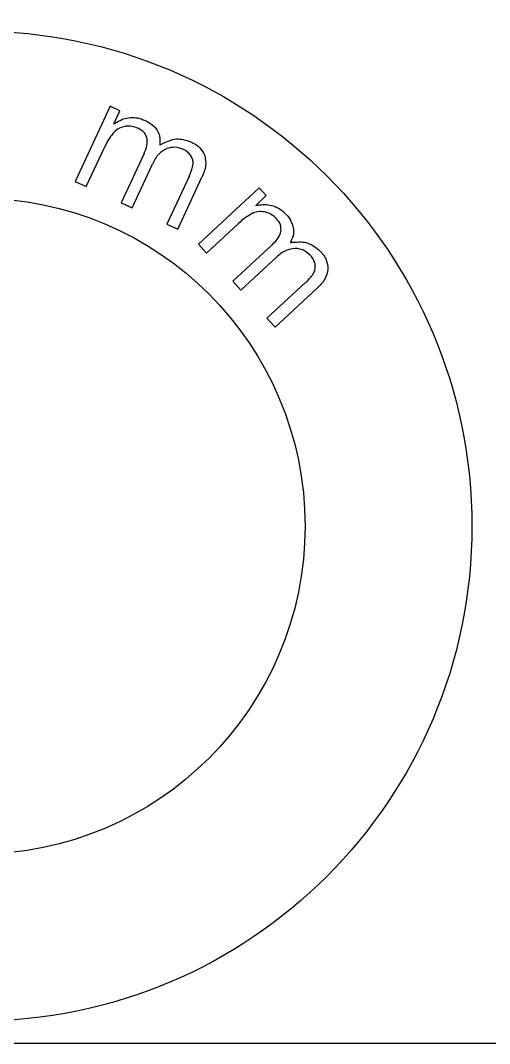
# Model space of a CAD drawing. Header units: millimetres. Extents: x 0 to 600, y -305 to 0.
# Drawn here: x 23.84 to 43.8, y -305 to -261.5 of the extents above; entities that cross this region are included whole.
import ezdxf

# ---------------------------------------------------------------- set-up
doc = ezdxf.new("R2010")
doc.units = ezdxf.units.MM
for name, color, linetype in [('BOARDS', 7, 'CONTINUOUS'), ('HOLES DIAM 28.0 D 3.0', 5, 'CONTINUOUS'), ('INSETS D 0.1', 3, 'CONTINUOUS'), ('PERIMETER D 3.0', 5, 'CONTINUOUS')]:
    doc.layers.add(name, color=color, linetype=linetype)

msp = doc.modelspace()

# ---------------------------------------------------------------- linework, layer by layer
at = {"layer": 'BOARDS'}
msp.add_lwpolyline([(0, 0), (600, 0), (600, -305), (0, -305)], close=True, dxfattribs=at)
at = {"layer": 'HOLES DIAM 28.0 D 3.0'}
msp.add_circle((22, -283), 13.95, dxfattribs=at)
at = {"layer": 'INSETS D 0.1'}
for p, q in [((27.661, -265.15), (26.175, -268.343)), ((28.068, -265.339), (27.661, -265.15)), ((27.811, -265.893), (28.068, -265.339)), ((26.641, -268.56), (27.413, -266.901)), ((29.098, -267.162), (28.126, -269.251)), ((28.592, -269.468), (29.459, -267.605)), ((26.175, -268.343), (26.641, -268.56)), ((31.013, -268.133), (30.071, -270.156)), ((30.534, -270.372), (31.562, -268.164)), ((33.992, -268.617), (31.409, -271.011)), ((34.298, -268.947), (33.992, -268.617)), ((28.126, -269.251), (28.592, -269.468)), ((33.849, -269.362), (34.298, -268.947)), ((30.071, -270.156), (30.534, -270.372)), ((31.758, -271.388), (33.1, -270.145)), ((31.409, -271.011), (31.758, -271.388)), ((34.562, -271.024), (32.872, -272.59)), ((33.221, -272.967), (34.728, -271.57)), ((32.872, -272.59), (33.221, -272.967)), ((35.967, -272.647), (34.33, -274.163)), ((34.677, -274.538), (36.463, -272.883)), ((34.33, -274.163), (34.677, -274.538))]:
    msp.add_line(p, q, dxfattribs=at)
for points, knots in [([(27.811, -265.893), (27.855, -265.869), (27.9, -265.844), (27.945, -265.82), (28.036, -265.769), (28.126, -265.72), (28.218, -265.689), (28.31, -265.658), (28.412, -265.644), (28.516, -265.629)], [-0.01515366, -0.01515366, -0.01515366, -0.01515366, 0, 0, 0, 0.03115786, 0.03115786, 0.03115786, 0.06251135, 0.06251135, 0.06251135, 0.06251135]), ([(28.516, -265.629), (28.625, -265.628), (28.73, -265.628), (28.829, -265.646), (28.933, -265.665), (29.037, -265.707), (29.144, -265.75)], [0.00032351, 0.00032351, 0.00032351, 0.00032351, 0.03261705, 0.03261705, 0.03261705, 0.06682584, 0.06682584, 0.06682584, 0.06682584]), ([(29.144, -265.75), (29.254, -265.806), (29.361, -265.862), (29.447, -265.935), (29.521, -265.998), (29.585, -266.078), (29.651, -266.161)], [0.0002213, 0.0002213, 0.0002213, 0.0002213, 0.0368593, 0.0368593, 0.0368593, 0.06832419, 0.06832419, 0.06832419, 0.06832419]), ([(28.318, -266.001), (28.317, -266.001), (28.316, -266.001), (28.314, -266.002), (28.23, -266.02), (28.142, -266.038), (28.06, -266.078), (27.974, -266.12), (27.903, -266.181), (27.835, -266.24), (27.834, -266.241), (27.833, -266.242), (27.832, -266.243)], [-0.0003876, -0.0003876, -0.0003876, -0.0003876, 0, 0, 0, 0.02533924, 0.02533924, 0.02533924, 0.051812, 0.051812, 0.051812, 0.05221345, 0.05221345, 0.05221345, 0.05221345]), ([(28.838, -266.083), (28.837, -266.083), (28.836, -266.083), (28.835, -266.082), (28.756, -266.052), (28.673, -266.02), (28.584, -266.005), (28.495, -265.991), (28.407, -265.996), (28.322, -266.001), (28.321, -266.001), (28.32, -266.001), (28.318, -266.001)], [-0.00028906, -0.00028906, -0.00028906, -0.00028906, 0, 0, 0, 0.02517244, 0.02517244, 0.02517244, 0.05032669, 0.05032669, 0.05032669, 0.05071603, 0.05071603, 0.05071603, 0.05071603]), ([(29.225, -266.511), (29.224, -266.509), (29.223, -266.506), (29.222, -266.504), (29.191, -266.423), (29.159, -266.338), (29.1, -266.267), (29.029, -266.183), (28.931, -266.133), (28.84, -266.085), (28.839, -266.084), (28.838, -266.084), (28.838, -266.083)], [-0.00079862, -0.00079862, -0.00079862, -0.00079862, 0, 0, 0, 0.02503747, 0.02503747, 0.02503747, 0.0548118, 0.0548118, 0.0548118, 0.05509334, 0.05509334, 0.05509334, 0.05509334]), ([(29.651, -266.161), (29.696, -266.249), (29.739, -266.334), (29.759, -266.42), (29.779, -266.509), (29.778, -266.607), (29.775, -266.71), (29.774, -266.737), (29.774, -266.765), (29.773, -266.792)], [0.00046924, 0.00046924, 0.00046924, 0.00046924, 0.02972486, 0.02972486, 0.02972486, 0.06003467, 0.06003467, 0.06003467, 0.06810586, 0.06810586, 0.06810586, 0.06810586]), ([(27.832, -266.243), (27.831, -266.244), (27.83, -266.245), (27.829, -266.246), (27.758, -266.33), (27.686, -266.415), (27.623, -266.509), (27.54, -266.634), (27.476, -266.769), (27.413, -266.901), (27.413, -266.901), (27.413, -266.901), (27.413, -266.901)], [-0.00040705, -0.00040705, -0.00040705, -0.00040705, 0, 0, 0, 0.03290705, 0.03290705, 0.03290705, 0.07663323, 0.07663323, 0.07663323, 0.07665393, 0.07665393, 0.07665393, 0.07665393]), ([(29.098, -267.162), (29.098, -267.162), (29.099, -267.162), (29.099, -267.162), (29.148, -267.05), (29.199, -266.935), (29.219, -266.809), (29.235, -266.711), (29.23, -266.614), (29.226, -266.52), (29.226, -266.517), (29.226, -266.514), (29.225, -266.511)], [-0.0000487, -0.0000487, -0.0000487, -0.0000487, 0, 0, 0, 0.03600771, 0.03600771, 0.03600771, 0.06395415, 0.06395415, 0.06395415, 0.06476815, 0.06476815, 0.06476815, 0.06476815]), ([(29.773, -266.792), (29.798, -266.78), (29.822, -266.768), (29.847, -266.756), (30.061, -266.652), (30.27, -266.551), (30.477, -266.538), (30.67, -266.526), (30.876, -266.588), (31.088, -266.654)], [-0.0078857, -0.0078857, -0.0078857, -0.0078857, 0, 0, 0, 0.0686253, 0.0686253, 0.0686253, 0.1325787, 0.1325787, 0.1325787, 0.1325787]), ([(31.088, -266.654), (31.232, -266.731), (31.372, -266.806), (31.471, -266.911), (31.557, -267.001), (31.62, -267.12), (31.684, -267.244)], [0.00044944, 0.00044944, 0.00044944, 0.00044944, 0.04824407, 0.04824407, 0.04824407, 0.08920464, 0.08920464, 0.08920464, 0.08920464]), ([(30.057, -266.949), (30.055, -266.95), (30.053, -266.951), (30.051, -266.952), (29.94, -267.018), (29.824, -267.086), (29.73, -267.18), (29.61, -267.3), (29.534, -267.455), (29.46, -267.604), (29.46, -267.604), (29.459, -267.605), (29.459, -267.605)], [-0.00069904, -0.00069904, -0.00069904, -0.00069904, 0, 0, 0, 0.03807871, 0.03807871, 0.03807871, 0.08679227, 0.08679227, 0.08679227, 0.08685482, 0.08685482, 0.08685482, 0.08685482]), ([(30.779, -266.987), (30.778, -266.987), (30.777, -266.986), (30.776, -266.986), (30.662, -266.944), (30.544, -266.899), (30.417, -266.893), (30.295, -266.887), (30.177, -266.918), (30.064, -266.947), (30.062, -266.948), (30.059, -266.948), (30.057, -266.949)], [-0.00032447, -0.00032447, -0.00032447, -0.00032447, 0, 0, 0, 0.03553152, 0.03553152, 0.03553152, 0.06979832, 0.06979832, 0.06979832, 0.07049388, 0.07049388, 0.07049388, 0.07049388]), ([(31.093, -267.25), (31.092, -267.249), (31.091, -267.248), (31.091, -267.247), (31.052, -267.198), (31.012, -267.145), (30.96, -267.101), (30.905, -267.053), (30.842, -267.02), (30.782, -266.989), (30.781, -266.988), (30.78, -266.988), (30.779, -266.987)], [-0.00037807, -0.00037807, -0.00037807, -0.00037807, 0, 0, 0, 0.01859681, 0.01859681, 0.01859681, 0.03853246, 0.03853246, 0.03853246, 0.03886109, 0.03886109, 0.03886109, 0.03886109]), ([(31.187, -267.611), (31.187, -267.609), (31.187, -267.607), (31.187, -267.606), (31.187, -267.548), (31.187, -267.487), (31.171, -267.425), (31.155, -267.361), (31.124, -267.306), (31.095, -267.254), (31.094, -267.253), (31.094, -267.251), (31.093, -267.25)], [-0.00050033, -0.00050033, -0.00050033, -0.00050033, 0, 0, 0, 0.01686338, 0.01686338, 0.01686338, 0.03439391, 0.03439391, 0.03439391, 0.03476987, 0.03476987, 0.03476987, 0.03476987]), ([(31.684, -267.244), (31.709, -267.388), (31.731, -267.528), (31.72, -267.659), (31.705, -267.826), (31.635, -267.992), (31.562, -268.164)], [0.00076797, 0.00076797, 0.00076797, 0.00076797, 0.04369461, 0.04369461, 0.04369461, 0.09811915, 0.09811915, 0.09811915, 0.09811915]), ([(31.013, -268.133), (31.058, -268.037), (31.104, -267.938), (31.136, -267.833), (31.158, -267.76), (31.172, -267.687), (31.186, -267.616), (31.187, -267.614), (31.187, -267.612), (31.187, -267.611)], [0, 0, 0, 0, 0.03171148, 0.03171148, 0.03171148, 0.05353467, 0.05353467, 0.05353467, 0.05404191, 0.05404191, 0.05404191, 0.05404191]), ([(33.737, -269.693), (33.736, -269.694), (33.735, -269.695), (33.733, -269.695), (33.636, -269.746), (33.537, -269.798), (33.443, -269.862), (33.319, -269.945), (33.209, -270.046), (33.1, -270.145), (33.1, -270.145), (33.1, -270.145), (33.1, -270.145)], [-0.00040705, -0.00040705, -0.00040705, -0.00040705, 0, 0, 0, 0.03290705, 0.03290705, 0.03290705, 0.07663323, 0.07663323, 0.07663323, 0.07665393, 0.07665393, 0.07665393, 0.07665393]), ([(34.279, -269.654), (34.277, -269.653), (34.276, -269.653), (34.275, -269.653), (34.19, -269.638), (34.102, -269.621), (34.011, -269.627), (33.915, -269.634), (33.826, -269.664), (33.741, -269.692), (33.74, -269.693), (33.738, -269.693), (33.737, -269.693)], [-0.0003876, -0.0003876, -0.0003876, -0.0003876, 0, 0, 0, 0.02533924, 0.02533924, 0.02533924, 0.051812, 0.051812, 0.051812, 0.05221345, 0.05221345, 0.05221345, 0.05221345]), ([(33.849, -269.362), (33.9, -269.356), (33.951, -269.35), (34.001, -269.345), (34.105, -269.333), (34.207, -269.321), (34.303, -269.327), (34.401, -269.334), (34.5, -269.358), (34.602, -269.384)], [-0.01515366, -0.01515366, -0.01515366, -0.01515366, 0, 0, 0, 0.03115786, 0.03115786, 0.03115786, 0.06251135, 0.06251135, 0.06251135, 0.06251135]), ([(34.728, -269.927), (34.728, -269.926), (34.727, -269.925), (34.726, -269.925), (34.664, -269.866), (34.6, -269.805), (34.523, -269.759), (34.446, -269.712), (34.363, -269.683), (34.283, -269.655), (34.281, -269.655), (34.28, -269.654), (34.279, -269.654)], [-0.00028906, -0.00028906, -0.00028906, -0.00028906, 0, 0, 0, 0.02517244, 0.02517244, 0.02517244, 0.05032669, 0.05032669, 0.05032669, 0.05071603, 0.05071603, 0.05071603, 0.05071603]), ([(34.602, -269.384), (34.703, -269.425), (34.801, -269.464), (34.886, -269.518), (34.975, -269.576), (35.056, -269.653), (35.138, -269.734)], [0.00032351, 0.00032351, 0.00032351, 0.00032351, 0.03261705, 0.03261705, 0.03261705, 0.06682584, 0.06682584, 0.06682584, 0.06682584]), ([(34.925, -270.469), (34.925, -270.467), (34.925, -270.464), (34.926, -270.461), (34.927, -270.375), (34.929, -270.284), (34.901, -270.196), (34.868, -270.091), (34.796, -270.008), (34.73, -269.929), (34.73, -269.928), (34.729, -269.927), (34.728, -269.927)], [-0.00079862, -0.00079862, -0.00079862, -0.00079862, 0, 0, 0, 0.02503747, 0.02503747, 0.02503747, 0.0548118, 0.0548118, 0.0548118, 0.05509334, 0.05509334, 0.05509334, 0.05509334]), ([(35.138, -269.734), (35.219, -269.828), (35.297, -269.919), (35.349, -270.019), (35.393, -270.106), (35.422, -270.204), (35.451, -270.306)], [0.0002213, 0.0002213, 0.0002213, 0.0002213, 0.0368593, 0.0368593, 0.0368593, 0.06832419, 0.06832419, 0.06832419, 0.06832419]), ([(34.562, -271.024), (34.562, -271.024), (34.562, -271.024), (34.562, -271.024), (34.65, -270.939), (34.741, -270.852), (34.807, -270.743), (34.858, -270.658), (34.891, -270.566), (34.923, -270.477), (34.924, -270.475), (34.924, -270.472), (34.925, -270.469)], [-0.0000487, -0.0000487, -0.0000487, -0.0000487, 0, 0, 0, 0.03600771, 0.03600771, 0.03600771, 0.06395415, 0.06395415, 0.06395415, 0.06476815, 0.06476815, 0.06476815, 0.06476815]), ([(35.451, -270.306), (35.46, -270.405), (35.468, -270.5), (35.454, -270.586), (35.439, -270.676), (35.4, -270.767), (35.359, -270.861), (35.348, -270.886), (35.337, -270.911), (35.326, -270.936)], [0.00046924, 0.00046924, 0.00046924, 0.00046924, 0.02972486, 0.02972486, 0.02972486, 0.06003467, 0.06003467, 0.06003467, 0.06810586, 0.06810586, 0.06810586, 0.06810586]), ([(35.326, -270.936), (35.354, -270.935), (35.381, -270.933), (35.408, -270.931), (35.646, -270.915), (35.877, -270.902), (36.074, -270.968), (36.257, -271.03), (36.425, -271.165), (36.595, -271.306)], [-0.0078857, -0.0078857, -0.0078857, -0.0078857, 0, 0, 0, 0.0686253, 0.0686253, 0.0686253, 0.1325787, 0.1325787, 0.1325787, 0.1325787]), ([(35.53, -271.189), (35.528, -271.189), (35.525, -271.19), (35.523, -271.19), (35.395, -271.209), (35.262, -271.227), (35.14, -271.279), (34.983, -271.345), (34.854, -271.46), (34.729, -271.57), (34.729, -271.57), (34.728, -271.57), (34.728, -271.57)], [-0.00069904, -0.00069904, -0.00069904, -0.00069904, 0, 0, 0, 0.03807871, 0.03807871, 0.03807871, 0.08679227, 0.08679227, 0.08679227, 0.08685482, 0.08685482, 0.08685482, 0.08685482]), ([(36.184, -271.498), (36.183, -271.497), (36.182, -271.496), (36.181, -271.495), (36.092, -271.413), (35.999, -271.327), (35.884, -271.273), (35.774, -271.222), (35.653, -271.206), (35.537, -271.19), (35.535, -271.19), (35.532, -271.189), (35.53, -271.189)], [-0.00032447, -0.00032447, -0.00032447, -0.00032447, 0, 0, 0, 0.03553152, 0.03553152, 0.03553152, 0.06979832, 0.06979832, 0.06979832, 0.07049388, 0.07049388, 0.07049388, 0.07049388]), ([(36.595, -271.306), (36.7, -271.432), (36.801, -271.554), (36.853, -271.689), (36.898, -271.805), (36.912, -271.939), (36.924, -272.078)], [0.00044944, 0.00044944, 0.00044944, 0.00044944, 0.04824407, 0.04824407, 0.04824407, 0.08920464, 0.08920464, 0.08920464, 0.08920464]), ([(36.375, -271.86), (36.374, -271.859), (36.374, -271.857), (36.374, -271.856), (36.357, -271.796), (36.34, -271.732), (36.308, -271.671), (36.275, -271.606), (36.229, -271.552), (36.186, -271.5), (36.185, -271.499), (36.185, -271.498), (36.184, -271.498)], [-0.00037807, -0.00037807, -0.00037807, -0.00037807, 0, 0, 0, 0.01859681, 0.01859681, 0.01859681, 0.03853246, 0.03853246, 0.03853246, 0.03886109, 0.03886109, 0.03886109, 0.03886109]), ([(36.326, -272.229), (36.326, -272.227), (36.327, -272.226), (36.328, -272.224), (36.349, -272.171), (36.372, -272.115), (36.381, -272.052), (36.39, -271.986), (36.382, -271.923), (36.375, -271.864), (36.375, -271.862), (36.375, -271.861), (36.375, -271.86)], [-0.00050033, -0.00050033, -0.00050033, -0.00050033, 0, 0, 0, 0.01686338, 0.01686338, 0.01686338, 0.03439391, 0.03439391, 0.03439391, 0.03476987, 0.03476987, 0.03476987, 0.03476987]), ([(35.967, -272.647), (36.045, -272.574), (36.124, -272.501), (36.194, -272.415), (36.242, -272.356), (36.283, -272.294), (36.323, -272.233), (36.324, -272.232), (36.325, -272.23), (36.326, -272.229)], [0, 0, 0, 0, 0.03171148, 0.03171148, 0.03171148, 0.05353467, 0.05353467, 0.05353467, 0.05404191, 0.05404191, 0.05404191, 0.05404191]), ([(36.924, -272.078), (36.893, -272.22), (36.861, -272.358), (36.8, -272.476), (36.724, -272.624), (36.596, -272.752), (36.463, -272.883)], [0.00076797, 0.00076797, 0.00076797, 0.00076797, 0.04369461, 0.04369461, 0.04369461, 0.09811915, 0.09811915, 0.09811915, 0.09811915])]:
    msp.add_open_spline(points, degree=3, knots=knots, dxfattribs=at)
at = {"layer": 'PERIMETER D 3.0'}
msp.add_circle((22, -283), 21.05, dxfattribs=at)

doc.saveas('drawing.dxf')
